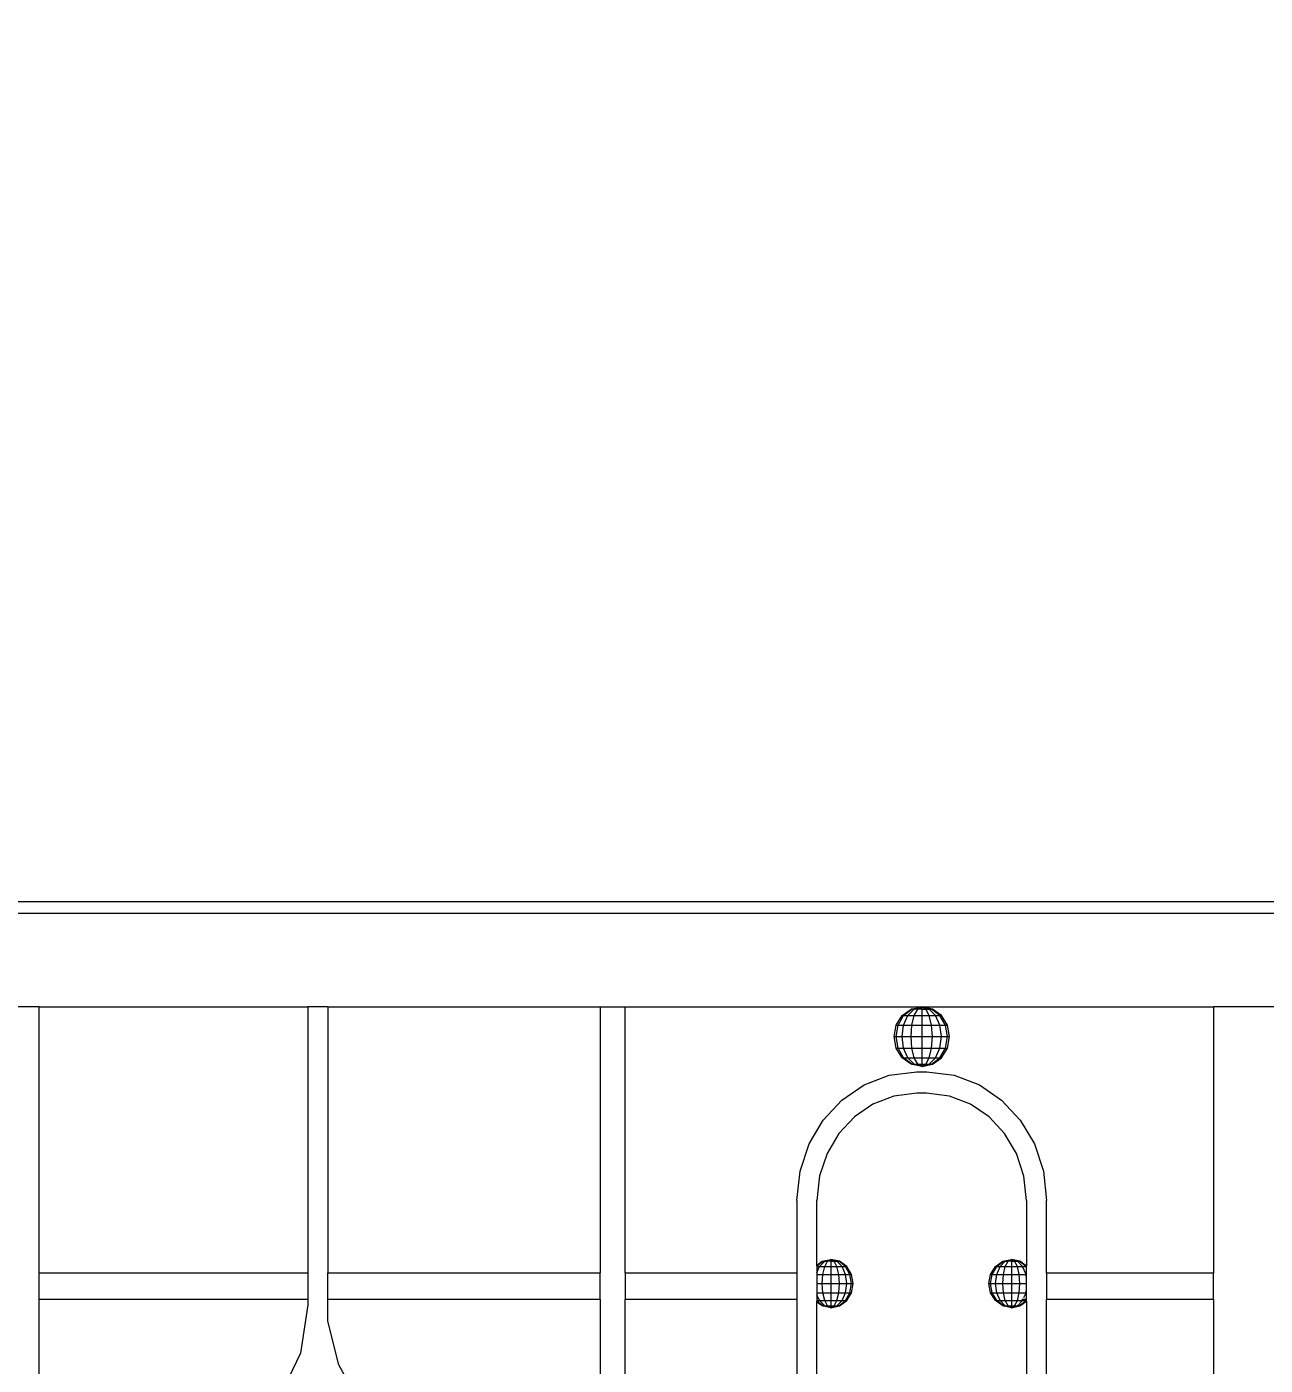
# Model space of a CAD drawing. Header units: millimetres. Extents: x 1832547 to 2001569, y -558009 to -417808.
# Drawn here: x 1895117 to 1895587, y -522876 to -522369 of the extents above; entities that cross this region are included whole.
import ezdxf

# ---------------------------------------------------------------- set-up
doc = ezdxf.new("R2010")
doc.units = ezdxf.units.MM
doc.header["$MEASUREMENT"] = 0
doc.layers.get('0').update_dxf_attribs({"linetype": 'CONTINUOUS'})
doc.layers.get('DEFPOINTS').update_dxf_attribs({"linetype": 'CONTINUOUS'})
doc.layers.add('CA.manh 08', color=8, linetype='CONTINUOUS', lineweight=9)
doc.layers.add('CA_manh 08', color=8, linetype='CONTINUOUS', lineweight=9)
doc.styles.get("Standard").update_dxf_attribs({"font": 'roman.shx'})
doc.dimstyles.new('CA 70', dxfattribs={"dimscale": 0.7, "dimtxt": 220, "dimasz": 60, "dimexe": 160, "dimexo": 0, "dimgap": 30, "dimtad": 1, "dimdec": 0, "dimrnd": 5, "dimzin": 0, "dimdsep": 46, "dimtxsty": 'Standard', "dimblk": 'ARCHTICK', "dimcen": 0.09, "dimdle": 160, "dimclrd": 256, "dimclre": 256, "dimclrt": 255, "dimadec": 0, "dimazin": 0, "dimtfac": 1, "dimtdec": 0, "dimtix": 1, "dimtmove": 2, "dimatfit": 3, "dimldrblk": 'DOT', "dimfxl": 600, "dimfxlon": 1, "dimtolj": 1, "dimtzin": 0, "dimarcsym": 0})

# ---------------------------------------------------------------- blocks, each defined once
blk = doc.blocks.new('wt45t')
at = {"layer": 'CA_manh 08'}
for p, q in [((1917247.51, -517910.46), (1920284.13, -517910.46)), ((1920284.13, -517915.04), (1917247.51, -517915.04)), ((1917604.61, -517950.46), (1917595.15, -517950.46)), ((1917604.61, -517950.46), (1917706.46, -517950.46)), ((1917604.61, -518051.23), (1917604.61, -517950.46)), ((1917706.46, -517950.46), (1917706.46, -518051.23)), ((1917714.03, -517950.46), (1917706.46, -517950.46)), ((1917714.03, -517950.46), (1917817.23, -517950.46)), ((1917714.03, -517950.46), (1917714.03, -518051.23)), ((1917817.23, -517950.46), (1917826.69, -517950.46)), ((1917817.23, -517950.46), (1917817.23, -518051.23)), ((1917826.69, -518051.23), (1917826.69, -517950.46)), ((1917826.69, -517950.46), (1917939.15, -517950.46)), ((1917929.43, -517957.43), (1917931.71, -517953.77)), ((1917930.17, -517957.43), (1917932.28, -517953.77)), ((1917931.71, -517953.77), (1917935.12, -517951.32)), ((1917931.71, -517953.77), (1917932.28, -517953.77)), ((1917932.28, -517953.77), (1917935.43, -517951.32)), ((1917932.28, -517953.77), (1917933.89, -517953.77)), ((1917932.28, -517957.43), (1917933.89, -517953.77)), ((1917933.89, -517953.77), (1917936.3, -517951.32)), ((1917933.89, -517953.77), (1917936.3, -517953.77)), ((1917935.12, -517951.32), (1917939.15, -517950.46)), ((1917935.43, -517951.32), (1917935.12, -517951.32)), ((1917935.43, -517951.32), (1917939.15, -517950.46)), ((1917936.3, -517951.32), (1917935.43, -517951.32)), ((1917935.43, -517957.43), (1917936.3, -517953.77)), ((1917936.3, -517951.32), (1917939.15, -517950.46)), ((1917937.61, -517951.32), (1917936.3, -517951.32)), ((1917936.3, -517953.77), (1917937.61, -517951.32)), ((1917936.3, -517953.77), (1917939.15, -517953.77)), ((1917937.61, -517951.32), (1917939.15, -517950.46)), ((1917939.15, -517951.32), (1917937.61, -517951.32)), ((1917939.15, -517950.46), (1917939.15, -517951.32)), ((1917940.69, -517951.32), (1917939.15, -517950.46)), ((1917941.99, -517951.32), (1917939.15, -517950.46)), ((1917942.87, -517951.32), (1917939.15, -517950.46)), ((1917943.17, -517951.32), (1917939.15, -517950.46)), ((1917939.15, -517950.46), (1918049.68, -517950.46)), ((1917939.15, -517951.32), (1917940.69, -517951.32)), ((1917939.15, -517951.32), (1917939.15, -517953.77)), ((1917939.15, -517953.77), (1917941.99, -517953.77)), ((1917939.15, -517953.77), (1917939.15, -517957.43)), ((1917940.69, -517951.32), (1917941.99, -517951.32)), ((1917941.99, -517953.77), (1917940.69, -517951.32)), ((1917941.99, -517951.32), (1917942.87, -517951.32)), ((1917944.41, -517953.77), (1917941.99, -517951.32)), ((1917941.99, -517953.77), (1917944.41, -517953.77)), ((1917942.87, -517957.43), (1917941.99, -517953.77)), ((1917942.87, -517951.32), (1917943.17, -517951.32)), ((1917946.02, -517953.77), (1917942.87, -517951.32)), ((1917946.58, -517953.77), (1917943.17, -517951.32)), ((1917944.41, -517953.77), (1917946.02, -517953.77)), ((1917946.02, -517957.43), (1917944.41, -517953.77)), ((1917946.02, -517953.77), (1917946.58, -517953.77)), ((1917948.12, -517957.43), (1917946.02, -517953.77)), ((1917948.86, -517957.43), (1917946.58, -517953.77)), ((1918049.68, -517950.46), (1918049.68, -518051.23)), ((1918779.78, -517950.46), (1918049.68, -517950.46)), ((1917928.63, -517961.75), (1917929.43, -517957.43)), ((1917929.43, -517957.43), (1917930.17, -517957.43)), ((1917929.43, -517961.75), (1917930.17, -517957.43)), ((1917930.17, -517957.43), (1917932.28, -517957.43)), ((1917931.71, -517961.75), (1917932.28, -517957.43)), ((1917932.28, -517957.43), (1917935.43, -517957.43)), ((1917935.12, -517961.75), (1917935.43, -517957.43)), ((1917935.43, -517957.43), (1917939.15, -517957.43)), ((1917939.15, -517957.43), (1917942.87, -517957.43)), ((1917939.15, -517957.43), (1917939.15, -517961.75)), ((1917942.87, -517957.43), (1917946.02, -517957.43)), ((1917943.17, -517961.75), (1917942.87, -517957.43)), ((1917946.02, -517957.43), (1917948.12, -517957.43)), ((1917946.58, -517961.75), (1917946.02, -517957.43)), ((1917948.12, -517957.43), (1917948.86, -517957.43)), ((1917948.86, -517961.75), (1917948.12, -517957.43)), ((1917949.66, -517961.75), (1917948.86, -517957.43)), ((1917928.63, -517961.75), (1917929.43, -517961.75)), ((1917929.43, -517966.08), (1917928.63, -517961.75)), ((1917929.43, -517961.75), (1917931.71, -517961.75)), ((1917930.17, -517966.08), (1917929.43, -517961.75)), ((1917931.71, -517961.75), (1917935.12, -517961.75)), ((1917932.28, -517966.08), (1917931.71, -517961.75)), ((1917935.12, -517961.75), (1917939.15, -517961.75)), ((1917935.43, -517966.08), (1917935.12, -517961.75)), ((1917939.15, -517961.75), (1917943.17, -517961.75)), ((1917939.15, -517961.75), (1917939.15, -517966.08)), ((1917942.87, -517966.08), (1917943.17, -517961.75)), ((1917943.17, -517961.75), (1917946.58, -517961.75)), ((1917946.02, -517966.08), (1917946.58, -517961.75)), ((1917946.58, -517961.75), (1917948.86, -517961.75)), ((1917948.12, -517966.08), (1917948.86, -517961.75)), ((1917948.86, -517961.75), (1917949.66, -517961.75)), ((1917948.86, -517966.08), (1917949.66, -517961.75)), ((1917929.43, -517966.08), (1917930.17, -517966.08)), ((1917931.71, -517969.74), (1917929.43, -517966.08)), ((1917930.17, -517966.08), (1917932.28, -517966.08)), ((1917932.28, -517969.74), (1917930.17, -517966.08)), ((1917932.28, -517966.08), (1917935.43, -517966.08)), ((1917933.89, -517969.74), (1917932.28, -517966.08)), ((1917935.43, -517966.08), (1917939.15, -517966.08)), ((1917936.3, -517969.74), (1917935.43, -517966.08)), ((1917939.15, -517966.08), (1917942.87, -517966.08)), ((1917939.15, -517966.08), (1917939.15, -517969.74)), ((1917941.99, -517969.74), (1917942.87, -517966.08)), ((1917942.87, -517966.08), (1917946.02, -517966.08)), ((1917944.41, -517969.74), (1917946.02, -517966.08)), ((1917946.02, -517966.08), (1917948.12, -517966.08)), ((1917946.02, -517969.74), (1917948.12, -517966.08)), ((1917946.58, -517969.74), (1917948.86, -517966.08)), ((1917948.12, -517966.08), (1917948.86, -517966.08)), ((1917931.71, -517969.74), (1917932.28, -517969.74)), ((1917935.12, -517972.19), (1917931.71, -517969.74)), ((1917932.28, -517969.74), (1917933.89, -517969.74)), ((1917935.43, -517972.19), (1917932.28, -517969.74)), ((1917933.89, -517969.74), (1917936.3, -517969.74)), ((1917936.3, -517972.19), (1917933.89, -517969.74)), ((1917935.43, -517972.19), (1917935.12, -517972.19)), ((1917939.15, -517973.05), (1917935.12, -517972.19)), ((1917935.43, -517972.19), (1917936.3, -517972.19)), ((1917939.15, -517973.05), (1917935.43, -517972.19)), ((1917936.3, -517969.74), (1917939.15, -517969.74)), ((1917937.61, -517972.19), (1917936.3, -517969.74)), ((1917936.3, -517972.19), (1917937.61, -517972.19)), ((1917939.15, -517973.05), (1917936.3, -517972.19)), ((1917937.61, -517972.19), (1917939.15, -517972.19)), ((1917939.15, -517973.05), (1917937.61, -517972.19)), ((1917939.15, -517969.74), (1917941.99, -517969.74)), ((1917939.15, -517969.74), (1917939.15, -517972.19)), ((1917939.15, -517972.19), (1917940.69, -517972.19)), ((1917939.15, -517973.05), (1917940.69, -517972.19)), ((1917939.15, -517972.19), (1917939.15, -517973.05)), ((1917939.15, -517973.05), (1917941.99, -517972.19)), ((1917939.15, -517973.05), (1917942.87, -517972.19)), ((1917939.15, -517973.05), (1917943.17, -517972.19)), ((1917940.69, -517972.19), (1917941.99, -517969.74)), ((1917940.69, -517972.19), (1917941.99, -517972.19)), ((1917941.99, -517969.74), (1917944.41, -517969.74)), ((1917941.99, -517972.19), (1917944.41, -517969.74)), ((1917941.99, -517972.19), (1917942.87, -517972.19)), ((1917942.87, -517972.19), (1917946.02, -517969.74)), ((1917942.87, -517972.19), (1917943.17, -517972.19)), ((1917943.17, -517972.19), (1917946.58, -517969.74)), ((1917944.41, -517969.74), (1917946.02, -517969.74)), ((1917946.02, -517969.74), (1917946.58, -517969.74)), ((1917917.3, -517980.05), (1917926.85, -517976.37)), ((1917926.85, -517976.37), (1917937.25, -517975.08)), ((1917937.25, -517975.08), (1917941.04, -517975.08)), ((1917941.04, -517975.08), (1917951.44, -517976.37)), ((1917951.44, -517976.37), (1917960.99, -517980.05)), ((1917908.87, -517985.81), (1917917.3, -517980.05)), ((1917928.61, -517984.29), (1917920.64, -517987.35)), ((1917937.28, -517983.21), (1917928.61, -517984.29)), ((1917941, -517983.21), (1917937.28, -517983.21)), ((1917949.68, -517984.29), (1917941, -517983.21)), ((1917957.65, -517987.35), (1917949.68, -517984.29)), ((1917960.99, -517980.05), (1917969.42, -517985.81)), ((1917901.83, -517993.36), (1917908.87, -517985.81)), ((1917920.64, -517987.35), (1917913.61, -517992.15)), ((1917964.68, -517992.16), (1917957.65, -517987.35)), ((1917969.42, -517985.81), (1917976.46, -517993.36)), ((1917896.47, -518002.42), (1917901.83, -517993.36)), ((1917913.61, -517992.15), (1917907.74, -517998.45)), ((1917970.55, -517998.46), (1917964.68, -517992.16)), ((1917976.46, -517993.36), (1917981.82, -518002.42)), ((1917907.74, -517998.45), (1917903.27, -518006.01)), ((1917975.02, -518006.01), (1917970.55, -517998.46)), ((1917893.05, -518012.68), (1917896.47, -518002.42)), ((1917981.82, -518002.42), (1917985.24, -518012.68)), ((1917903.27, -518006.01), (1917900.42, -518014.56)), ((1917977.87, -518014.57), (1917975.02, -518006.01)), ((1917891.85, -518023.85), (1917893.05, -518012.68)), ((1917900.42, -518014.56), (1917899.42, -518023.89)), ((1917978.87, -518023.89), (1917977.87, -518014.57)), ((1917985.24, -518012.68), (1917986.44, -518023.85)), ((1917891.85, -518023.85), (1917891.85, -518051.23)), ((1917899.42, -518048.33), (1917899.42, -518023.89)), ((1917978.87, -518023.89), (1917978.87, -518048.69)), ((1917986.44, -518051.23), (1917986.44, -518023.85)), ((1917899.42, -518048.33), (1917901.41, -518046.9)), ((1917899.42, -518048.64), (1917901.66, -518046.9)), ((1917899.42, -518048.64), (1917899.42, -518048.33)), ((1917899.42, -518048.64), (1917899.42, -518048.88)), ((1917899.42, -518048.88), (1917900.41, -518048.88)), ((1917899.42, -518051.15), (1917900.41, -518048.88)), ((1917899.42, -518048.88), (1917899.42, -518051.15)), ((1917900.41, -518048.88), (1917902.37, -518046.9)), ((1917900.41, -518048.88), (1917902.37, -518048.88)), ((1917901.41, -518046.9), (1917904.67, -518046.2)), ((1917901.41, -518046.9), (1917901.66, -518046.9)), ((1917901.66, -518046.9), (1917904.67, -518046.2)), ((1917901.66, -518046.9), (1917902.37, -518046.9)), ((1917901.66, -518051.85), (1917902.37, -518048.88)), ((1917902.37, -518046.9), (1917904.67, -518046.2)), ((1917902.37, -518046.9), (1917903.42, -518046.9)), ((1917902.37, -518048.88), (1917903.42, -518046.9)), ((1917902.37, -518048.88), (1917904.67, -518048.88)), ((1917903.42, -518046.9), (1917904.67, -518046.2)), ((1917904.67, -518046.9), (1917903.42, -518046.9)), ((1917904.67, -518046.2), (1917904.67, -518046.9)), ((1917905.92, -518046.9), (1917904.67, -518046.2)), ((1917906.97, -518046.9), (1917904.67, -518046.2)), ((1917907.68, -518046.9), (1917904.67, -518046.2)), ((1917907.93, -518046.9), (1917904.67, -518046.2)), ((1917904.67, -518046.9), (1917905.92, -518046.9)), ((1917904.67, -518046.9), (1917904.67, -518048.88)), ((1917904.67, -518048.88), (1917906.97, -518048.88)), ((1917904.67, -518048.88), (1917904.67, -518051.85)), ((1917905.92, -518046.9), (1917906.97, -518046.9)), ((1917906.97, -518048.88), (1917905.92, -518046.9)), ((1917906.97, -518046.9), (1917907.68, -518046.9)), ((1917908.93, -518048.88), (1917906.97, -518046.9)), ((1917906.97, -518048.88), (1917908.93, -518048.88)), ((1917907.68, -518051.85), (1917906.97, -518048.88)), ((1917907.68, -518046.9), (1917907.93, -518046.9)), ((1917910.23, -518048.88), (1917907.68, -518046.9)), ((1917910.69, -518048.88), (1917907.93, -518046.9)), ((1917908.93, -518048.88), (1917910.23, -518048.88)), ((1917910.23, -518051.85), (1917908.93, -518048.88)), ((1917910.23, -518048.88), (1917910.69, -518048.88)), ((1917911.94, -518051.85), (1917910.23, -518048.88)), ((1917912.54, -518051.85), (1917910.69, -518048.88)), ((1917965.25, -518051.85), (1917967.1, -518048.88)), ((1917965.85, -518051.85), (1917967.55, -518048.88)), ((1917967.1, -518048.88), (1917969.86, -518046.9)), ((1917967.55, -518048.88), (1917967.1, -518048.88)), ((1917967.55, -518048.88), (1917970.11, -518046.9)), ((1917967.55, -518048.88), (1917968.86, -518048.88)), ((1917967.55, -518051.85), (1917968.86, -518048.88)), ((1917968.86, -518048.88), (1917970.81, -518046.9)), ((1917968.86, -518048.88), (1917970.81, -518048.88)), ((1917969.86, -518046.9), (1917973.12, -518046.2)), ((1917969.86, -518046.9), (1917970.11, -518046.9)), ((1917970.11, -518046.9), (1917973.12, -518046.2)), ((1917970.11, -518046.9), (1917970.81, -518046.9)), ((1917970.11, -518051.85), (1917970.81, -518048.88)), ((1917970.81, -518046.9), (1917973.12, -518046.2)), ((1917970.81, -518046.9), (1917971.87, -518046.9)), ((1917970.81, -518048.88), (1917971.87, -518046.9)), ((1917970.81, -518048.88), (1917973.12, -518048.88)), ((1917971.87, -518046.9), (1917973.12, -518046.2)), ((1917973.12, -518046.9), (1917971.87, -518046.9)), ((1917973.12, -518046.2), (1917973.12, -518046.9)), ((1917974.36, -518046.9), (1917973.12, -518046.2)), ((1917975.42, -518046.9), (1917973.12, -518046.2)), ((1917976.13, -518046.9), (1917973.12, -518046.2)), ((1917976.37, -518046.9), (1917973.12, -518046.2)), ((1917973.12, -518046.9), (1917974.36, -518046.9)), ((1917973.12, -518046.9), (1917973.12, -518048.88)), ((1917973.12, -518048.88), (1917975.42, -518048.88)), ((1917973.12, -518048.88), (1917973.12, -518051.85)), ((1917974.36, -518046.9), (1917975.42, -518046.9)), ((1917975.42, -518048.88), (1917974.36, -518046.9)), ((1917975.42, -518046.9), (1917976.13, -518046.9)), ((1917977.37, -518048.88), (1917975.42, -518046.9)), ((1917975.42, -518048.88), (1917977.37, -518048.88)), ((1917976.13, -518051.85), (1917975.42, -518048.88)), ((1917976.13, -518046.9), (1917976.37, -518046.9)), ((1917978.68, -518048.88), (1917976.13, -518046.9)), ((1917978.87, -518048.69), (1917976.37, -518046.9)), ((1917977.37, -518048.88), (1917978.68, -518048.88)), ((1917978.68, -518051.85), (1917977.37, -518048.88)), ((1917978.68, -518048.88), (1917978.87, -518048.88)), ((1917978.87, -518049.22), (1917978.68, -518048.88)), ((1917978.87, -518048.88), (1917978.87, -518048.69)), ((1917978.87, -518049.22), (1917978.87, -518048.88)), ((1917978.87, -518051.23), (1917978.87, -518049.22)), ((1917604.61, -518051.23), (1917706.46, -518051.23)), ((1917604.61, -518061.39), (1917604.61, -518051.23)), ((1917706.46, -518051.23), (1917706.46, -518061.39)), ((1917714.03, -518051.23), (1917817.23, -518051.23)), ((1917714.03, -518061.39), (1917714.03, -518051.23)), ((1917817.23, -518061.39), (1917817.23, -518051.23)), ((1917826.69, -518051.23), (1917891.85, -518051.23)), ((1917826.69, -518051.23), (1917826.69, -518061.39)), ((1917891.85, -518051.23), (1917891.85, -518061.39)), ((1917899.42, -518051.15), (1917899.42, -518051.85)), ((1917899.42, -518051.85), (1917901.66, -518051.85)), ((1917899.42, -518051.85), (1917899.42, -518055.35)), ((1917899.42, -518055.35), (1917901.41, -518055.35)), ((1917899.42, -518055.35), (1917899.42, -518058.85)), ((1917901.41, -518055.35), (1917901.66, -518051.85)), ((1917901.41, -518055.35), (1917904.67, -518055.35)), ((1917901.66, -518058.85), (1917901.41, -518055.35)), ((1917901.66, -518051.85), (1917904.67, -518051.85)), ((1917904.67, -518051.85), (1917907.68, -518051.85)), ((1917904.67, -518051.85), (1917904.67, -518055.35)), ((1917904.67, -518055.35), (1917907.93, -518055.35)), ((1917904.67, -518055.35), (1917904.67, -518058.85)), ((1917907.68, -518051.85), (1917910.23, -518051.85)), ((1917907.93, -518055.35), (1917907.68, -518051.85)), ((1917907.68, -518058.85), (1917907.93, -518055.35)), ((1917907.93, -518055.35), (1917910.69, -518055.35)), ((1917910.23, -518051.85), (1917911.94, -518051.85)), ((1917910.69, -518055.35), (1917910.23, -518051.85)), ((1917910.23, -518058.85), (1917910.69, -518055.35)), ((1917910.69, -518055.35), (1917912.54, -518055.35)), ((1917911.94, -518051.85), (1917912.54, -518051.85)), ((1917912.54, -518055.35), (1917911.94, -518051.85)), ((1917911.94, -518058.85), (1917912.54, -518055.35)), ((1917913.18, -518055.35), (1917912.54, -518051.85)), ((1917912.54, -518055.35), (1917913.18, -518055.35)), ((1917912.54, -518058.85), (1917913.18, -518055.35)), ((1917964.6, -518055.35), (1917965.25, -518051.85)), ((1917964.6, -518055.35), (1917965.25, -518055.35)), ((1917965.25, -518058.85), (1917964.6, -518055.35)), ((1917965.25, -518051.85), (1917965.85, -518051.85)), ((1917965.25, -518055.35), (1917965.85, -518051.85)), ((1917965.25, -518055.35), (1917967.1, -518055.35)), ((1917965.85, -518058.85), (1917965.25, -518055.35)), ((1917965.85, -518051.85), (1917967.55, -518051.85)), ((1917967.1, -518055.35), (1917967.55, -518051.85)), ((1917967.1, -518055.35), (1917969.86, -518055.35)), ((1917967.55, -518058.85), (1917967.1, -518055.35)), ((1917967.55, -518051.85), (1917970.11, -518051.85)), ((1917969.86, -518055.35), (1917970.11, -518051.85)), ((1917969.86, -518055.35), (1917973.12, -518055.35)), ((1917970.11, -518058.85), (1917969.86, -518055.35)), ((1917970.11, -518051.85), (1917973.12, -518051.85)), ((1917973.12, -518051.85), (1917976.13, -518051.85)), ((1917973.12, -518051.85), (1917973.12, -518055.35)), ((1917973.12, -518055.35), (1917976.37, -518055.35)), ((1917973.12, -518055.35), (1917973.12, -518058.85)), ((1917976.13, -518051.85), (1917978.68, -518051.85)), ((1917976.37, -518055.35), (1917976.13, -518051.85)), ((1917976.13, -518058.85), (1917976.37, -518055.35)), ((1917976.37, -518055.35), (1917978.87, -518055.35)), ((1917978.68, -518051.85), (1917978.87, -518051.85)), ((1917978.87, -518053.32), (1917978.68, -518051.85)), ((1917978.75, -518051.23), (1917978.87, -518051.23)), ((1917978.87, -518051.85), (1917978.87, -518051.23)), ((1917978.87, -518053.32), (1917978.87, -518051.85)), ((1917978.87, -518055.35), (1917978.87, -518053.32)), ((1917978.87, -518057.37), (1917978.87, -518055.35)), ((1917986.44, -518051.23), (1918049.68, -518051.23)), ((1917986.44, -518051.23), (1917986.44, -518061.39)), ((1918049.68, -518061.39), (1918049.68, -518051.23)), ((1917899.42, -518058.85), (1917901.66, -518058.85)), ((1917899.42, -518058.85), (1917899.42, -518059.55)), ((1917900.41, -518061.81), (1917899.42, -518059.55)), ((1917899.42, -518059.55), (1917899.42, -518061.81)), ((1917901.66, -518058.85), (1917904.67, -518058.85)), ((1917902.37, -518061.81), (1917901.66, -518058.85)), ((1917904.67, -518058.85), (1917907.68, -518058.85)), ((1917904.67, -518058.85), (1917904.67, -518061.81)), ((1917906.97, -518061.81), (1917907.68, -518058.85)), ((1917907.68, -518058.85), (1917910.23, -518058.85)), ((1917908.93, -518061.81), (1917910.23, -518058.85)), ((1917910.23, -518058.85), (1917911.94, -518058.85)), ((1917910.23, -518061.81), (1917911.94, -518058.85)), ((1917910.69, -518061.81), (1917912.54, -518058.85)), ((1917911.94, -518058.85), (1917912.54, -518058.85)), ((1917965.25, -518058.85), (1917965.85, -518058.85)), ((1917967.1, -518061.81), (1917965.25, -518058.85)), ((1917965.85, -518058.85), (1917967.55, -518058.85)), ((1917967.55, -518061.81), (1917965.85, -518058.85)), ((1917967.55, -518058.85), (1917970.11, -518058.85)), ((1917968.86, -518061.81), (1917967.55, -518058.85)), ((1917970.11, -518058.85), (1917973.12, -518058.85)), ((1917970.81, -518061.81), (1917970.11, -518058.85)), ((1917973.12, -518058.85), (1917976.13, -518058.85)), ((1917973.12, -518058.85), (1917973.12, -518061.81)), ((1917975.42, -518061.81), (1917976.13, -518058.85)), ((1917976.13, -518058.85), (1917978.68, -518058.85)), ((1917977.88, -518060.65), (1917978.68, -518058.85)), ((1917978.68, -518058.85), (1917978.87, -518057.37)), ((1917978.68, -518058.85), (1917978.87, -518058.85)), ((1917978.87, -518058.85), (1917978.87, -518057.37)), ((1917978.87, -518061.39), (1917978.87, -518058.85)), ((1917706.46, -518061.39), (1917604.61, -518061.39)), ((1917604.61, -518573.66), (1917604.61, -518061.39)), ((1917706.46, -518063.38), (1917703.62, -518081.69)), ((1917706.46, -518061.39), (1917706.46, -518063.38)), ((1917817.23, -518061.39), (1917714.03, -518061.39)), ((1917714.03, -518069.55), (1917714.03, -518061.39)), ((1917817.23, -518061.39), (1917817.23, -518573.66)), ((1917891.85, -518061.39), (1917826.69, -518061.39)), ((1917826.69, -518573.66), (1917826.69, -518061.39)), ((1917891.85, -518061.39), (1917891.85, -518573.66)), ((1917899.42, -518061.81), (1917900.41, -518061.81)), ((1917899.42, -518061.81), (1917899.42, -518062.05)), ((1917901.66, -518063.8), (1917899.42, -518062.05)), ((1917899.42, -518062.36), (1917899.42, -518062.05)), ((1917901.41, -518063.8), (1917899.42, -518062.36)), ((1917899.42, -518578.55), (1917899.42, -518062.36)), ((1917900.41, -518061.81), (1917902.37, -518061.81)), ((1917902.37, -518063.8), (1917900.41, -518061.81)), ((1917901.66, -518063.8), (1917901.41, -518063.8)), ((1917904.67, -518064.49), (1917901.41, -518063.8)), ((1917901.66, -518063.8), (1917902.37, -518063.8)), ((1917904.67, -518064.49), (1917901.66, -518063.8)), ((1917902.37, -518061.81), (1917904.67, -518061.81)), ((1917903.42, -518063.8), (1917902.37, -518061.81)), ((1917902.37, -518063.8), (1917903.42, -518063.8)), ((1917904.67, -518064.49), (1917902.37, -518063.8)), ((1917903.42, -518063.8), (1917904.67, -518063.8)), ((1917904.67, -518064.49), (1917903.42, -518063.8)), ((1917904.67, -518061.81), (1917906.97, -518061.81)), ((1917904.67, -518061.81), (1917904.67, -518063.8)), ((1917904.67, -518063.8), (1917905.92, -518063.8)), ((1917904.67, -518064.49), (1917905.92, -518063.8)), ((1917904.67, -518063.8), (1917904.67, -518064.49)), ((1917904.67, -518064.49), (1917906.97, -518063.8)), ((1917904.67, -518064.49), (1917907.68, -518063.8)), ((1917904.67, -518064.49), (1917907.93, -518063.8)), ((1917905.92, -518063.8), (1917906.97, -518061.81)), ((1917905.92, -518063.8), (1917906.97, -518063.8)), ((1917906.97, -518061.81), (1917908.93, -518061.81)), ((1917906.97, -518063.8), (1917908.93, -518061.81)), ((1917906.97, -518063.8), (1917907.68, -518063.8)), ((1917907.68, -518063.8), (1917910.23, -518061.81)), ((1917907.68, -518063.8), (1917907.93, -518063.8)), ((1917907.93, -518063.8), (1917910.69, -518061.81)), ((1917908.93, -518061.81), (1917910.23, -518061.81)), ((1917910.23, -518061.81), (1917910.69, -518061.81)), ((1917967.1, -518061.81), (1917967.55, -518061.81)), ((1917969.86, -518063.8), (1917967.1, -518061.81)), ((1917967.55, -518061.81), (1917968.86, -518061.81)), ((1917970.11, -518063.8), (1917967.55, -518061.81)), ((1917968.86, -518061.81), (1917970.81, -518061.81)), ((1917970.81, -518063.8), (1917968.86, -518061.81)), ((1917970.11, -518063.8), (1917969.86, -518063.8)), ((1917973.12, -518064.49), (1917969.86, -518063.8)), ((1917970.11, -518063.8), (1917970.81, -518063.8)), ((1917973.12, -518064.49), (1917970.11, -518063.8)), ((1917970.81, -518061.81), (1917973.12, -518061.81)), ((1917971.87, -518063.8), (1917970.81, -518061.81)), ((1917970.81, -518063.8), (1917971.87, -518063.8)), ((1917973.12, -518064.49), (1917970.81, -518063.8)), ((1917971.87, -518063.8), (1917973.12, -518063.8)), ((1917973.12, -518064.49), (1917971.87, -518063.8)), ((1917973.12, -518061.81), (1917975.42, -518061.81)), ((1917973.12, -518061.81), (1917973.12, -518063.8)), ((1917973.12, -518063.8), (1917974.36, -518063.8)), ((1917973.12, -518064.49), (1917974.36, -518063.8)), ((1917973.12, -518063.8), (1917973.12, -518064.49)), ((1917973.12, -518064.49), (1917975.42, -518063.8)), ((1917973.12, -518064.49), (1917976.13, -518063.8)), ((1917973.12, -518064.49), (1917976.37, -518063.8)), ((1917974.36, -518063.8), (1917975.42, -518061.81)), ((1917974.36, -518063.8), (1917975.42, -518063.8)), ((1917975.42, -518061.81), (1917977.37, -518061.81)), ((1917975.42, -518063.8), (1917977.37, -518061.81)), ((1917975.42, -518063.8), (1917976.13, -518063.8)), ((1917976.13, -518063.8), (1917978.68, -518061.81)), ((1917976.13, -518063.8), (1917976.37, -518063.8)), ((1917976.37, -518063.8), (1917978.87, -518062)), ((1917977.56, -518061.39), (1917977.07, -518061.39)), ((1917977.37, -518061.81), (1917977.56, -518061.39)), ((1917977.37, -518061.81), (1917978.68, -518061.81)), ((1917978.87, -518061.39), (1917977.56, -518061.39)), ((1917978.68, -518061.81), (1917978.87, -518061.48)), ((1917978.68, -518061.81), (1917978.87, -518061.81)), ((1917978.87, -518061.48), (1917978.87, -518061.39)), ((1917978.87, -518061.81), (1917978.87, -518061.48)), ((1917978.87, -518062), (1917978.87, -518061.81)), ((1917978.87, -518062), (1917978.87, -518571.89)), ((1917986.44, -518573.66), (1917986.44, -518061.39)), ((1918049.68, -518061.39), (1917986.44, -518061.39)), ((1918049.68, -518061.39), (1918049.68, -518573.66)), ((1917718.18, -518086.17), (1917714.03, -518069.55)), ((1917703.62, -518081.69), (1917696.03, -518097.48)), ((1917726.23, -518100.79), (1917718.18, -518086.17))]:
    blk.add_line(p, q, dxfattribs=at)
blk = doc.blocks.new('_ArchTick')
at = {"color": 1, "linetype": 'ByBlock', "const_width": 0.15}
blk.add_lwpolyline([(-0.5, -0.5), (0.5, 0.5)], dxfattribs=at)
blk = doc.blocks.new('*D135')
at = {"layer": 'CA.manh 08', "lineweight": -2, "transparency": 16777216}
for p, q in [((1900353.83, -520308.8), (1900353.83, -522755.58)), ((1899933.83, -520420.8), (1900465.83, -520420.8)), ((1899933.83, -522643.58), (1900465.83, -522643.58))]:
    blk.add_line(p, q, dxfattribs=at)
at = {"layer": 'DEFPOINTS', "color": 0, "transparency": 16777216}
for p in [(1895254.75, -520420.8), (1898221.61, -522643.58), (1900353.83, -522643.58)]:
    blk.add_point(p, dxfattribs=at)
at = {"layer": 'CA.manh 08', "lineweight": -2, "transparency": 16777216, "xscale": 42, "yscale": 42, "zscale": 42}
for p, rotation in [((1900353.83, -520420.8), 90), ((1900353.83, -522643.58), 270)]:
    blk.add_blockref('_ArchTick', p, dxfattribs=dict(at, rotation=rotation))
at = {"layer": 'CA.manh 08', "color": 255, "transparency": 16777216, "insert": (1900255.83, -521532.19), "char_height": 154, "attachment_point": 5, "rotation": 90}
blk.add_mtext('\\A1;2225', dxfattribs=at)
blk = doc.blocks.new('_DOT')
at = {"color": 1, "linetype": 'ByBlock'}
blk.add_line((-0.5, 0), (-1, 0), dxfattribs=at)
at = {"color": 1, "linetype": 'ByBlock', "const_width": 0.5}
blk.add_lwpolyline([(-0.25, 0, 1), (0.25, 0, 1)], format="xyb", close=True, dxfattribs=at)

msp = doc.modelspace()

# ---------------------------------------------------------------- block references
at = {"layer": 'CA.manh 08'}
msp.add_blockref('wt45t', (-22482.52, -4789.76), dxfattribs=at)

# ---------------------------------------------------------------- dimensions: what is measured, and where the dimension line sits
dim = msp.add_linear_dim(base=(1900353.83, -522643.58), p1=(1895254.75, -520420.8), p2=(1898221.61, -522643.58), angle=90, dimstyle='CA 70', dxfattribs=at)
dim.commit()
dim.dimension.update_dxf_attribs({"geometry": '*D135', "text_midpoint": (1900255.83, -521532.19)})

doc.saveas('drawing.dxf')
